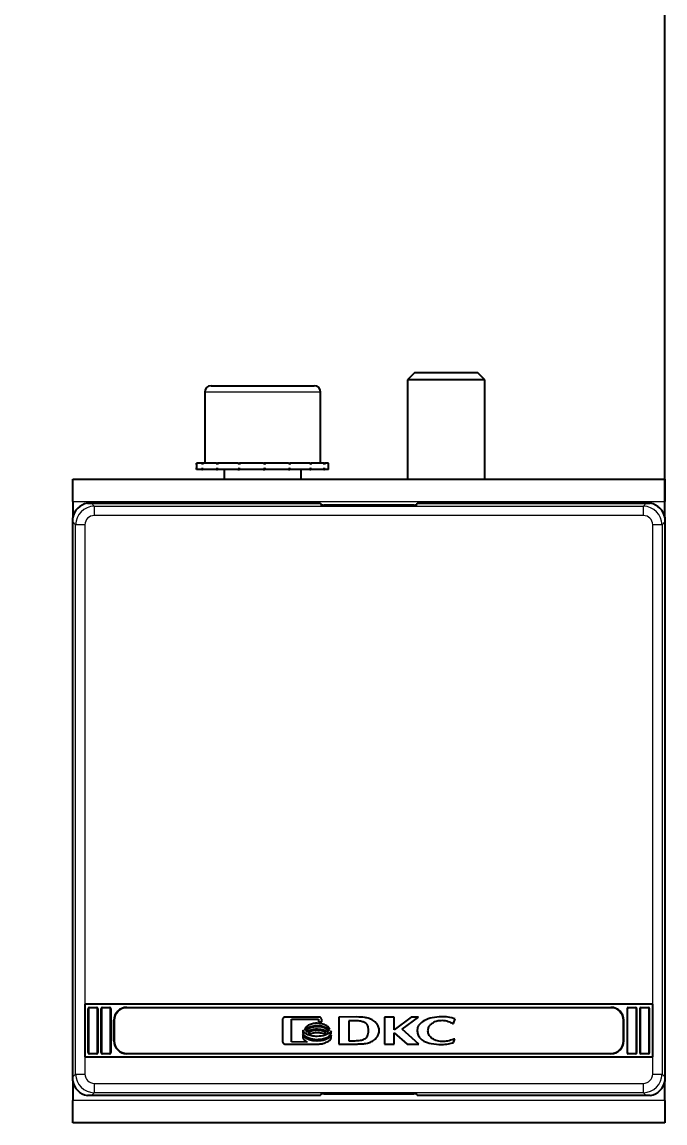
# Model space of a CAD drawing. Header units: millimetres. Extents: x -438 to 1333, y -270 to 576.
# Drawn here: x -109.3 to -9.4, y 194.9 to 365.9 of the extents above; entities that cross this region are included whole.
import ezdxf

# ---------------------------------------------------------------- set-up
doc = ezdxf.new("R2010")
doc.units = ezdxf.units.MM
doc.layers.add('FORMAT', color=7, linetype='Continuous')
doc.styles.add('SLDTEXTSTYLE0', font='TXT', dxfattribs={"width": 0.75})
doc.dimstyles.new('SLDDIMSTYLE0', dxfattribs={"dimtxt": 20, "dimasz": 10, "dimexe": 0, "dimexo": 0.0625, "dimgap": 5, "dimtad": 2, "dimdec": 1, "dimrnd": 1e-09, "dimzin": 12, "dimdsep": 46, "dimtxsty": 'SLDTEXTSTYLE0', "dimsah": 1, "dimcen": 0.09, "dimadec": 0, "dimazin": 3, "dimtfac": 1, "dimtofl": 0, "dimtmove": 0, "dimatfit": 3, "dimfxl": 0, "dimfrac": 2, "dimtolj": 1, "dimtzin": 12, "dimarcsym": 0})

# ---------------------------------------------------------------- blocks, each defined once
blk = doc.blocks.new('_D_3')
at = {"layer": 'FORMAT'}
for p, q in [((-203.42, 288.93), (-203.42, 511.86)), ((-9.42, 288.93), (-9.42, 511.86)), ((-9.42, 510.86), (-203.42, 510.86))]:
    blk.add_line(p, q, dxfattribs=at)
for points in [[(-203.42, 510.86), (-193.42, 509.32), (-193.42, 512.4)], [(-9.42, 510.86), (-19.42, 512.4), (-19.42, 509.32)]]:
    blk.add_solid(points, dxfattribs=at)
at = {"layer": 'FORMAT', "insert": (-128.59, 536.64), "char_height": 20, "attachment_point": 1, "style": 'SLDTEXTSTYLE0'}
blk.add_mtext('194', dxfattribs=at)

msp = doc.modelspace()

# ---------------------------------------------------------------- linework, layer by layer
at = {"color": 7, "linetype": 'Continuous', "lineweight": 25}
for p, q in [((-48.35, 311.45), (-49.42, 310.37)), ((-38.5, 311.45), (-48.35, 311.45)), ((-37.42, 310.37), (-38.5, 311.45)), ((-49.42, 310.37), (-49.42, 294.95)), ((-37.42, 310.37), (-49.42, 310.37)), ((-37.42, 294.95), (-37.42, 310.37)), ((-80.92, 308.45), (-80.92, 297.45)), ((-79.92, 309.45), (-71.48, 309.45)), ((-71.48, 309.45), (-63.92, 309.45)), ((-62.92, 297.45), (-62.92, 308.45)), ((-82.17, 297.45), (-82.17, 296.45)), ((-82.17, 297.45), (-82.17, 297.2)), ((-81.35, 297.45), (-82.17, 297.45)), ((-82.17, 297.45), (-82.17, 297.45)), ((-82.17, 296.45), (-82.17, 296.7)), ((-81.35, 296.45), (-82.17, 296.45)), ((-82.17, 296.45), (-82.17, 296.45)), ((-81.35, 297.45), (-81.25, 297.45)), ((-81.35, 296.45), (-81.25, 296.45)), ((-81.25, 297.45), (-81.25, 297.2)), ((-79.1, 297.45), (-81.25, 297.45)), ((-81.25, 296.45), (-81.25, 296.7)), ((-79.1, 296.45), (-81.25, 296.45)), ((-79.1, 297.45), (-78.92, 297.45)), ((-79.1, 296.45), (-78.92, 296.45)), ((-78.92, 297.45), (-78.92, 297.2)), ((-75.75, 297.45), (-78.92, 297.45)), ((-78.92, 296.45), (-78.92, 296.7)), ((-75.75, 296.45), (-78.92, 296.45)), ((-77.92, 296.45), (-77.92, 294.95)), ((-75.75, 297.45), (-75.52, 297.45)), ((-75.75, 296.45), (-75.52, 296.45)), ((-75.52, 297.45), (-75.52, 297.2)), ((-71.82, 297.45), (-75.52, 297.45)), ((-75.52, 296.45), (-75.52, 296.7)), ((-71.82, 296.45), (-75.52, 296.45)), ((-71.82, 297.45), (-71.66, 297.45)), ((-71.82, 297.45), (-71.74, 297.45)), ((-71.82, 296.45), (-71.66, 296.45)), ((-71.66, 296.45), (-71.57, 296.45)), ((-71.62, 297.45), (-71.57, 297.45)), ((-71.57, 297.45), (-71.57, 297.2)), ((-67.91, 297.45), (-71.57, 297.45)), ((-71.57, 296.45), (-71.57, 296.7)), ((-67.91, 296.45), (-71.57, 296.45)), ((-67.91, 297.45), (-67.68, 297.45)), ((-67.91, 296.45), (-67.68, 296.45)), ((-67.68, 297.45), (-67.68, 297.2)), ((-64.6, 297.45), (-67.68, 297.45)), ((-67.68, 296.45), (-67.68, 296.7)), ((-64.6, 296.45), (-67.68, 296.45)), ((-65.92, 294.95), (-65.92, 296.45)), ((-64.6, 297.45), (-64.43, 297.45)), ((-64.6, 296.45), (-64.43, 296.45)), ((-64.43, 297.45), (-64.43, 297.2)), ((-62.41, 297.45), (-64.43, 297.45)), ((-64.43, 296.45), (-64.43, 296.7)), ((-62.41, 296.45), (-64.43, 296.45)), ((-62.41, 297.45), (-62.32, 297.45)), ((-62.41, 296.45), (-62.32, 296.45)), ((-62.32, 297.45), (-62.32, 297.2)), ((-61.67, 297.45), (-62.32, 297.45)), ((-62.32, 296.45), (-62.32, 296.7)), ((-61.67, 296.45), (-62.32, 296.45)), ((-61.67, 296.45), (-61.67, 297.45)), ((-101.42, 291.45), (-101.42, 294.95)), ((-101.42, 294.95), (-9.42, 294.95)), ((-9.42, 294.95), (-9.42, 291.45)), ((-101.42, 291.45), (-101.42, 288.92)), ((-99.15, 291.2), (-98.52, 291.2)), ((-98.52, 291.2), (-62.92, 291.2)), ((-62.92, 291.2), (-62.92, 291.06)), ((-62.42, 290.93), (-48.42, 290.93)), ((-47.92, 291.06), (-47.92, 291.2)), ((-47.92, 291.2), (-12.32, 291.2)), ((-12.32, 291.2), (-11.7, 291.2)), ((-9.42, 288.92), (-9.42, 291.45)), ((-101.42, 288.3), (-101.42, 288.92)), ((-101.42, 202.1), (-101.42, 288.3)), ((-9.42, 288.92), (-9.42, 288.3)), ((-9.42, 288.3), (-9.42, 202.1)), ((-11.32, 213.4), (-99.52, 213.4)), ((-99.52, 213.4), (-99.52, 205.2)), ((-99.02, 205.9), (-99.02, 212.7)), ((-98.82, 212.9), (-97.72, 212.9)), ((-97.52, 212.7), (-97.52, 205.9)), ((-97.02, 205.9), (-97.02, 212.7)), ((-96.82, 212.9), (-95.72, 212.9)), ((-95.52, 212.7), (-95.52, 205.9)), ((-93.02, 212.9), (-17.82, 212.9)), ((-15.32, 212.7), (-15.32, 205.9)), ((-15.12, 212.9), (-14.02, 212.9)), ((-13.82, 205.9), (-13.82, 212.7)), ((-13.32, 212.7), (-13.32, 205.9)), ((-13.12, 212.9), (-12.02, 212.9)), ((-11.82, 205.9), (-11.82, 212.7)), ((-11.32, 205.2), (-11.32, 213.4)), ((-95.02, 207.7), (-95.02, 210.9)), ((-68.85, 210.96), (-68.85, 207.64)), ((-63.17, 211.4), (-68.41, 211.4)), ((-67.44, 211.07), (-63.26, 211.07)), ((-67.44, 207.53), (-67.44, 211.07)), ((-63.26, 211.07), (-63.26, 210.68)), ((-63.26, 210.68), (-62.74, 210.68)), ((-62.74, 210.68), (-62.74, 210.96)), ((-57.28, 211.42), (-60.1, 211.4)), ((-60.1, 211.4), (-60.1, 207.2)), ((-57.48, 210.83), (-58.52, 210.82)), ((-58.52, 210.82), (-58.52, 207.72)), ((-53, 211.4), (-53, 207.2)), ((-51.51, 211.4), (-53, 211.4)), ((-51.51, 209.43), (-51.51, 211.4)), ((-48.84, 211.4), (-51.51, 209.43)), ((-50.24, 209.54), (-47.71, 211.4)), ((-47.71, 211.4), (-48.84, 211.4)), ((-42.44, 210.38), (-42.25, 210.38)), ((-42.25, 210.38), (-41.99, 211.1)), ((-15.82, 207.7), (-15.82, 210.9)), ((-65.7, 209.38), (-65.7, 208.93)), ((-65.7, 208.67), (-65.7, 208.2)), ((-61.25, 208.83), (-61.25, 209.28)), ((-51.49, 208.96), (-49.48, 207.2)), ((-51.49, 207.2), (-51.49, 208.96)), ((-47.65, 207.2), (-50.24, 209.54)), ((-68.41, 207.2), (-63.17, 207.2)), ((-64.98, 207.52), (-67.44, 207.53)), ((-61.25, 208.1), (-61.25, 208.57)), ((-60.1, 207.2), (-57.42, 207.21)), ((-58.52, 207.72), (-57.57, 207.73)), ((-57.42, 207.21), (-57.41, 207.21)), ((-57.41, 207.21), (-57.39, 207.21)), ((-53, 207.2), (-51.49, 207.2)), ((-49.48, 207.2), (-47.65, 207.2)), ((-42.26, 207.43), (-42.07, 207.97)), ((-42.07, 207.97), (-42.23, 207.97)), ((-99.52, 205.2), (-11.32, 205.2)), ((-97.72, 205.7), (-98.82, 205.7)), ((-95.72, 205.7), (-96.82, 205.7)), ((-17.82, 205.7), (-93.02, 205.7)), ((-14.02, 205.7), (-15.12, 205.7)), ((-12.02, 205.7), (-13.12, 205.7)), ((-101.42, 201.47), (-101.42, 202.1)), ((-9.42, 202.1), (-9.42, 201.47)), ((-101.42, 201.47), (-101.42, 198.45)), ((-9.42, 198.45), (-9.42, 201.47)), ((-101.42, 194.95), (-101.42, 198.45)), ((-98.52, 199.2), (-99.15, 199.2)), ((-62.92, 199.2), (-98.52, 199.2)), ((-62.92, 199.2), (-62.92, 199.33)), ((-62.42, 199.47), (-48.42, 199.47)), ((-47.92, 199.33), (-47.92, 199.2)), ((-12.32, 199.2), (-47.92, 199.2)), ((-11.7, 199.2), (-12.32, 199.2)), ((-9.42, 198.45), (-9.42, 194.95)), ((-9.42, 194.95), (-101.42, 194.95))]:
    msp.add_line(p, q, dxfattribs=at)
at = {"color": 8, "linetype": 'Continuous', "lineweight": 18}
for p, q in [((-71.43, 308.45), (-80.92, 308.45)), ((-62.92, 308.45), (-71.43, 308.45)), ((-101.42, 291.45), (-9.42, 291.45)), ((-98.52, 291.2), (-98.07, 290.74)), ((-98.07, 290.74), (-98.07, 289.3)), ((-98.07, 290.74), (-12.77, 290.74)), ((-12.77, 290.74), (-12.32, 291.2)), ((-12.77, 289.3), (-12.77, 290.74)), ((-12.77, 289.3), (-98.07, 289.3)), ((-100.97, 287.85), (-101.42, 288.3)), ((-99.52, 287.85), (-100.97, 287.85)), ((-100.97, 202.55), (-100.97, 287.85)), ((-99.52, 287.85), (-99.52, 213.4)), ((-11.32, 213.4), (-11.32, 287.85)), ((-9.87, 287.85), (-11.32, 287.85)), ((-9.42, 288.3), (-9.87, 287.85)), ((-9.87, 287.85), (-9.87, 202.55)), ((-99.02, 212.7), (-98.92, 212.7)), ((-99.02, 205.9), (-99.02, 212.7)), ((-99.02, 212.7), (-99.02, 212.7)), ((-98.92, 212.7), (-98.92, 205.9)), ((-98.82, 212.8), (-98.82, 212.9)), ((-98.82, 212.9), (-97.72, 212.9)), ((-98.82, 212.9), (-98.82, 212.9)), ((-97.72, 212.8), (-98.82, 212.8)), ((-97.72, 212.8), (-97.72, 212.9)), ((-97.72, 212.9), (-97.72, 212.9)), ((-97.62, 205.9), (-97.62, 212.7)), ((-97.62, 212.7), (-97.52, 212.7)), ((-97.52, 212.7), (-97.52, 205.9)), ((-97.52, 212.7), (-97.52, 212.7)), ((-97.02, 212.7), (-96.92, 212.7)), ((-97.02, 205.9), (-97.02, 212.7)), ((-97.02, 212.7), (-97.02, 212.7)), ((-96.92, 212.7), (-96.92, 205.9)), ((-96.82, 212.8), (-96.82, 212.9)), ((-96.82, 212.9), (-95.72, 212.9)), ((-96.82, 212.9), (-96.82, 212.9)), ((-95.72, 212.8), (-96.82, 212.8)), ((-95.72, 212.8), (-95.72, 212.9)), ((-95.72, 212.9), (-95.72, 212.9)), ((-95.62, 205.9), (-95.62, 212.7)), ((-95.62, 212.7), (-95.52, 212.7)), ((-95.52, 212.7), (-95.52, 205.9)), ((-95.52, 212.7), (-95.52, 212.7)), ((-93.02, 212.9), (-17.82, 212.9)), ((-93.02, 212.8), (-93.02, 212.9)), ((-93.02, 212.9), (-93.02, 212.9)), ((-17.82, 212.8), (-93.02, 212.8)), ((-17.82, 212.9), (-17.82, 212.8)), ((-17.82, 212.9), (-17.82, 212.9)), ((-15.32, 212.7), (-15.22, 212.7)), ((-15.32, 205.9), (-15.32, 212.7)), ((-15.32, 212.7), (-15.32, 212.7)), ((-15.22, 212.7), (-15.22, 205.9)), ((-15.12, 212.9), (-14.02, 212.9)), ((-15.12, 212.9), (-15.12, 212.8)), ((-15.12, 212.9), (-15.12, 212.9)), ((-14.02, 212.8), (-15.12, 212.8)), ((-14.02, 212.9), (-14.02, 212.8)), ((-14.02, 212.9), (-14.02, 212.9)), ((-13.92, 205.9), (-13.92, 212.7)), ((-13.92, 212.7), (-13.82, 212.7)), ((-13.82, 212.7), (-13.82, 205.9)), ((-13.82, 212.7), (-13.82, 212.7)), ((-13.32, 205.9), (-13.32, 212.7)), ((-13.22, 212.7), (-13.32, 212.7)), ((-13.32, 212.7), (-13.32, 212.7)), ((-13.22, 212.7), (-13.22, 205.9)), ((-13.12, 212.8), (-13.12, 212.9)), ((-13.12, 212.9), (-12.02, 212.9)), ((-13.12, 212.9), (-13.12, 212.9)), ((-12.02, 212.8), (-13.12, 212.8)), ((-12.02, 212.8), (-12.02, 212.9)), ((-12.02, 212.9), (-12.02, 212.9)), ((-11.92, 205.9), (-11.92, 212.7)), ((-11.82, 212.7), (-11.92, 212.7)), ((-11.82, 212.7), (-11.82, 205.9)), ((-11.82, 212.7), (-11.82, 212.7)), ((-95.02, 207.7), (-95.02, 210.9)), ((-94.92, 210.9), (-95.02, 210.9)), ((-95.02, 210.9), (-95.02, 210.9)), ((-94.92, 210.9), (-94.92, 207.7)), ((-15.92, 207.7), (-15.92, 210.9)), ((-15.82, 210.9), (-15.92, 210.9)), ((-15.82, 210.9), (-15.82, 207.7)), ((-15.82, 210.9), (-15.82, 210.9)), ((-94.92, 207.7), (-95.02, 207.7)), ((-95.02, 207.7), (-95.02, 207.7)), ((-15.82, 207.7), (-15.92, 207.7)), ((-15.82, 207.7), (-15.82, 207.7)), ((-99.52, 205.2), (-99.52, 202.55)), ((-99.02, 205.9), (-98.92, 205.9)), ((-99.02, 205.9), (-99.02, 205.9)), ((-98.82, 205.8), (-97.72, 205.8)), ((-98.82, 205.7), (-98.82, 205.8)), ((-97.72, 205.7), (-98.82, 205.7)), ((-98.82, 205.7), (-98.82, 205.7)), ((-97.72, 205.7), (-97.72, 205.8)), ((-97.72, 205.7), (-97.72, 205.7)), ((-97.62, 205.9), (-97.52, 205.9)), ((-97.52, 205.9), (-97.52, 205.9)), ((-97.02, 205.9), (-96.92, 205.9)), ((-97.02, 205.9), (-97.02, 205.9)), ((-96.82, 205.8), (-95.72, 205.8)), ((-96.82, 205.7), (-96.82, 205.8)), ((-95.72, 205.7), (-96.82, 205.7)), ((-96.82, 205.7), (-96.82, 205.7)), ((-95.72, 205.7), (-95.72, 205.8)), ((-95.72, 205.7), (-95.72, 205.7)), ((-95.62, 205.9), (-95.52, 205.9)), ((-95.52, 205.9), (-95.52, 205.9)), ((-93.02, 205.8), (-17.82, 205.8)), ((-93.02, 205.8), (-93.02, 205.7)), ((-17.82, 205.7), (-93.02, 205.7)), ((-93.02, 205.7), (-93.02, 205.7)), ((-17.82, 205.7), (-17.82, 205.8)), ((-17.82, 205.7), (-17.82, 205.7)), ((-15.32, 205.9), (-15.22, 205.9)), ((-15.32, 205.9), (-15.32, 205.9)), ((-15.12, 205.8), (-14.02, 205.8)), ((-15.12, 205.8), (-15.12, 205.7)), ((-14.02, 205.7), (-15.12, 205.7)), ((-15.12, 205.7), (-15.12, 205.7)), ((-14.02, 205.8), (-14.02, 205.7)), ((-14.02, 205.7), (-14.02, 205.7)), ((-13.92, 205.9), (-13.82, 205.9)), ((-13.82, 205.9), (-13.82, 205.9)), ((-13.22, 205.9), (-13.32, 205.9)), ((-13.32, 205.9), (-13.32, 205.9)), ((-13.12, 205.8), (-12.02, 205.8)), ((-13.12, 205.7), (-13.12, 205.8)), ((-12.02, 205.7), (-13.12, 205.7)), ((-13.12, 205.7), (-13.12, 205.7)), ((-12.02, 205.7), (-12.02, 205.8)), ((-12.02, 205.7), (-12.02, 205.7)), ((-11.82, 205.9), (-11.92, 205.9)), ((-11.82, 205.9), (-11.82, 205.9)), ((-11.32, 202.55), (-11.32, 205.2)), ((-101.42, 202.1), (-100.97, 202.55)), ((-100.97, 202.55), (-99.52, 202.55)), ((-11.32, 202.55), (-9.87, 202.55)), ((-9.87, 202.55), (-9.42, 202.1)), ((-98.07, 201.1), (-12.77, 201.1)), ((-98.07, 201.1), (-98.07, 199.65)), ((-12.77, 199.65), (-12.77, 201.1)), ((-9.42, 198.45), (-101.42, 198.45)), ((-98.07, 199.65), (-98.52, 199.2)), ((-12.77, 199.65), (-98.07, 199.65)), ((-12.32, 199.2), (-12.77, 199.65))]:
    msp.add_line(p, q, dxfattribs=at)
at = {"color": 7, "linetype": 'Continuous', "lineweight": 25}
for centre, radius, start, end in [((-79.92, 308.45), 1, 90, 180), ((-63.92, 308.45), 1, 0, 90), ((-98.82, 212.7), 0.2, 90, 180), ((-97.72, 212.7), 0.2, 0, 90), ((-96.82, 212.7), 0.2, 90, 180), ((-95.72, 212.7), 0.2, 0, 90), ((-93.02, 210.9), 2, 90, 180), ((-17.82, 210.9), 2, 0, 90), ((-15.12, 212.7), 0.2, 90, 180), ((-14.02, 212.7), 0.2, 0, 90), ((-13.12, 212.7), 0.2, 90, 180), ((-12.02, 212.7), 0.2, 0, 90), ((-93.02, 207.7), 2, 180, 270), ((-17.82, 207.7), 2, 270, 0), ((-98.82, 205.9), 0.2, 180, 270), ((-97.72, 205.9), 0.2, 270, 0), ((-96.82, 205.9), 0.2, 180, 270), ((-95.72, 205.9), 0.2, 270, 0), ((-15.12, 205.9), 0.2, 180, 270), ((-14.02, 205.9), 0.2, 270, 0), ((-13.12, 205.9), 0.2, 180, 270), ((-12.02, 205.9), 0.2, 270, 0)]:
    msp.add_arc(centre, radius, start, end, dxfattribs=at)
at = {"color": 8, "linetype": 'Continuous', "lineweight": 18}
for centre, radius, start, end in [((-98.82, 212.7), 0.198, 90, 180), ((-98.82, 212.7), 0.0982, 90, 180), ((-97.72, 212.7), 0.198, 0, 90), ((-97.72, 212.7), 0.0982, 0, 90), ((-96.82, 212.7), 0.198, 90, 180), ((-96.82, 212.7), 0.0982, 90, 180), ((-95.72, 212.7), 0.198, 0, 90), ((-95.72, 212.7), 0.0982, 0, 90), ((-93.02, 210.9), 2, 90, 180), ((-93.02, 210.9), 1.9, 90, 180), ((-17.82, 210.9), 2, 0, 90), ((-17.82, 210.9), 1.9, 0, 90), ((-15.12, 212.7), 0.198, 90, 180), ((-15.12, 212.7), 0.0982, 90, 180), ((-14.02, 212.7), 0.198, 0, 90), ((-14.02, 212.7), 0.0982, 0, 90), ((-13.12, 212.7), 0.198, 90, 180), ((-13.12, 212.7), 0.0982, 90, 180), ((-12.02, 212.7), 0.198, 0, 90), ((-12.02, 212.7), 0.0982, 0, 90), ((-93.02, 207.7), 2, 180, 270), ((-93.02, 207.7), 1.9, 180, 270), ((-17.82, 207.7), 1.9, 270, 0), ((-17.82, 207.7), 2, 270, 0), ((-98.82, 205.9), 0.198, 180, 270), ((-98.82, 205.9), 0.0982, 180, 270), ((-97.72, 205.9), 0.0982, 270, 0), ((-97.72, 205.9), 0.198, 270, 0), ((-96.82, 205.9), 0.198, 180, 270), ((-96.82, 205.9), 0.0982, 180, 270), ((-95.72, 205.9), 0.0982, 270, 0), ((-95.72, 205.9), 0.198, 270, 0), ((-15.12, 205.9), 0.198, 180, 270), ((-15.12, 205.9), 0.0982, 180, 270), ((-14.02, 205.9), 0.0982, 270, 0), ((-14.02, 205.9), 0.198, 270, 0), ((-13.12, 205.9), 0.198, 180, 270), ((-13.12, 205.9), 0.0982, 180, 270), ((-12.02, 205.9), 0.0982, 270, 0), ((-12.02, 205.9), 0.198, 270, 0)]:
    msp.add_arc(centre, radius, start, end, dxfattribs=at)
at = {"color": 7, "linetype": 'Continuous', "lineweight": 25}
for centre, major_axis, ratio, start_param, end_param in [((-98.37, 288.15), (2.27, -2.27), 0.935113, 2.575748, 3.707437), ((-62.42, 291.06), (0.5, 0), 0.267949, 3.141593, 4.712389), ((-48.42, 291.06), (0.5, 0), 0.267949, 4.712389, 6.283185), ((-12.47, 288.15), (-2.27, -2.27), 0.935113, 2.575748, 3.707437), ((-98.37, 202.25), (2.27, 2.27), 0.935113, 2.575748, 3.707437), ((-12.47, 202.25), (-2.27, 2.27), 0.935113, 2.575748, 3.707437), ((-62.42, 199.33), (0.5, 0), 0.267949, 1.570796, 3.141593), ((-48.42, 199.33), (0.5, 0), 0.267949, 0, 1.570796)]:
    msp.add_ellipse(centre, major_axis=major_axis, ratio=ratio, start_param=start_param, end_param=end_param, dxfattribs=at)
at = {"color": 8, "linetype": 'Continuous', "lineweight": 18}
for centre, major_axis, ratio, start_param, end_param in [((-97.97, 287.74), (2.13, -2.13), 0.997754, 2.389713, 3.893472), ((-12.88, 287.74), (2.13, 2.13), 0.997754, 5.531306, 7.035065), ((-97.97, 287.74), (1.13, -1.13), 0.935113, 2.389713, 3.893472), ((-12.88, 287.74), (-1.13, -1.13), 0.935113, 2.389713, 3.893472), ((-97.97, 202.65), (2.13, 2.13), 0.997754, 2.389713, 3.893472), ((-97.97, 202.65), (1.13, 1.13), 0.935113, 2.389713, 3.893472), ((-12.88, 202.65), (-1.13, 1.13), 0.935113, 2.389713, 3.893472), ((-12.88, 202.65), (-2.13, 2.13), 0.997754, 2.389713, 3.893472)]:
    msp.add_ellipse(centre, major_axis=major_axis, ratio=ratio, start_param=start_param, end_param=end_param, dxfattribs=at)
at = {"color": 7, "linetype": 'Continuous', "lineweight": 25}
for points, knots in [([(-82.17, 297.2), (-82.17, 297.24), (-82.17, 297.3), (-82.17, 297.38), (-82.17, 297.43), (-82.17, 297.45)], [0, 0, 0, 0, 0.499981, 0.749988, 1, 1, 1, 1]), ([(-82.17, 296.45), (-82.17, 296.47), (-82.17, 296.51), (-82.17, 296.59), (-82.17, 296.66), (-82.17, 296.7)], [0, 0, 0, 0, 0.25014, 0.50028, 1, 1, 1, 1]), ([(-81.25, 297.2), (-81.27, 297.24), (-81.3, 297.3), (-81.33, 297.38), (-81.34, 297.43), (-81.35, 297.45)], [0, 0, 0, 0, 0.499981, 0.749988, 1, 1, 1, 1]), ([(-81.35, 296.45), (-81.34, 296.47), (-81.33, 296.51), (-81.3, 296.59), (-81.27, 296.66), (-81.25, 296.7)], [0, 0, 0, 0, 0.25014, 0.50028, 1, 1, 1, 1]), ([(-78.92, 297.2), (-78.95, 297.24), (-78.99, 297.3), (-79.05, 297.38), (-79.08, 297.43), (-79.1, 297.45)], [0, 0, 0, 0, 0.499981, 0.749988, 1, 1, 1, 1]), ([(-79.1, 296.45), (-79.08, 296.47), (-79.05, 296.51), (-78.99, 296.59), (-78.95, 296.66), (-78.92, 296.7)], [0, 0, 0, 0, 0.25014, 0.50028, 1, 1, 1, 1]), ([(-75.52, 297.2), (-75.56, 297.24), (-75.62, 297.3), (-75.69, 297.38), (-75.73, 297.43), (-75.75, 297.45)], [0, 0, 0, 0, 0.499981, 0.749988, 1, 1, 1, 1]), ([(-75.75, 296.45), (-75.73, 296.47), (-75.69, 296.51), (-75.62, 296.59), (-75.56, 296.66), (-75.52, 296.7)], [0, 0, 0, 0, 0.25014, 0.50028, 1, 1, 1, 1]), ([(-71.57, 297.2), (-71.61, 297.24), (-71.68, 297.3), (-71.76, 297.38), (-71.8, 297.43), (-71.82, 297.45)], [0, 0, 0, 0, 0.499981, 0.749988, 1, 1, 1, 1]), ([(-71.82, 296.45), (-71.8, 296.47), (-71.76, 296.51), (-71.68, 296.59), (-71.61, 296.66), (-71.57, 296.7)], [0, 0, 0, 0, 0.25014, 0.50028, 1, 1, 1, 1]), ([(-71.57, 297.2), (-71.59, 297.27), (-71.62, 297.4), (-71.65, 297.43), (-71.66, 297.45)], [0, 0, 0, 0, 0.561794, 1, 1, 1, 1]), ([(-71.57, 296.7), (-71.59, 296.62), (-71.62, 296.49), (-71.65, 296.46), (-71.66, 296.45)], [0, 0, 0, 0, 0.5617942, 1, 1, 1, 1]), ([(-67.68, 297.2), (-67.72, 297.24), (-67.77, 297.3), (-67.85, 297.38), (-67.89, 297.43), (-67.91, 297.45)], [0, 0, 0, 0, 0.499981, 0.749988, 1, 1, 1, 1]), ([(-67.91, 296.45), (-67.89, 296.47), (-67.85, 296.51), (-67.77, 296.59), (-67.72, 296.66), (-67.68, 296.7)], [0, 0, 0, 0, 0.25014, 0.50028, 1, 1, 1, 1]), ([(-64.43, 297.2), (-64.46, 297.24), (-64.5, 297.3), (-64.56, 297.38), (-64.59, 297.43), (-64.6, 297.45)], [0, 0, 0, 0, 0.4999808, 0.7499881, 1, 1, 1, 1]), ([(-64.6, 296.45), (-64.59, 296.47), (-64.56, 296.51), (-64.5, 296.59), (-64.46, 296.66), (-64.43, 296.7)], [0, 0, 0, 0, 0.25014, 0.50028, 1, 1, 1, 1]), ([(-62.32, 297.2), (-62.34, 297.24), (-62.36, 297.3), (-62.39, 297.38), (-62.41, 297.43), (-62.41, 297.45)], [0, 0, 0, 0, 0.4999808, 0.7499881, 1, 1, 1, 1]), ([(-62.41, 296.45), (-62.41, 296.47), (-62.39, 296.51), (-62.36, 296.59), (-62.34, 296.66), (-62.32, 296.7)], [0, 0, 0, 0, 0.2501401, 0.5002802, 1, 1, 1, 1]), ([(-68.41, 211.4), (-68.48, 211.39), (-68.61, 211.37), (-68.75, 211.26), (-68.83, 211.11), (-68.84, 211.01), (-68.85, 210.96)], [0, 0, 0, 0, 0.281303, 0.555629, 0.773878, 1, 1, 1, 1]), ([(-63.45, 210.45), (-63.7, 210.43), (-64.17, 210.4), (-64.75, 210.17), (-65.17, 209.88), (-65.32, 209.63), (-65.39, 209.51)], [0, 0, 0, 0, 0.32886, 0.621368, 0.822445, 1, 1, 1, 1]), ([(-61.5, 209.48), (-61.55, 209.58), (-61.66, 209.8), (-61.96, 210.04), (-62.53, 210.36), (-63.06, 210.41), (-63.45, 210.45)], [0, 0, 0, 0, 0.149079, 0.314363, 0.498773, 1, 1, 1, 1]), ([(-62.74, 210.96), (-62.74, 211.02), (-62.76, 211.15), (-62.88, 211.3), (-63.02, 211.38), (-63.12, 211.39), (-63.17, 211.4)], [0, 0, 0, 0, 0.285248, 0.560563, 0.777151, 1, 1, 1, 1]), ([(-56.83, 210.78), (-56.96, 210.79), (-57.18, 210.82), (-57.39, 210.83), (-57.48, 210.83)], [0, 0, 0, 0, 0.586635, 1, 1, 1, 1]), ([(-54.91, 210.98), (-55.07, 211.05), (-55.43, 211.22), (-56.23, 211.38), (-56.86, 211.4), (-57.28, 211.42)], [0, 0, 0, 0, 0.216742, 0.489643, 1, 1, 1, 1]), ([(-55.48, 209.3), (-55.49, 209.44), (-55.49, 209.68), (-55.56, 210), (-55.69, 210.26), (-55.92, 210.5), (-56.32, 210.67), (-56.65, 210.74), (-56.83, 210.78)], [0, 0, 0, 0, 0.1768081, 0.3192306, 0.4393795, 0.5523951, 0.7492045, 1, 1, 1, 1]), ([(-55.64, 207.35), (-55.42, 207.42), (-55, 207.55), (-54.47, 207.91), (-54.07, 208.36), (-53.83, 208.88), (-53.78, 209.45), (-53.94, 210.02), (-54.32, 210.57), (-54.7, 210.84), (-54.91, 210.98)], [0, 0, 0, 0, 0.138091, 0.265455, 0.384013, 0.496103, 0.605759, 0.71979, 0.847662, 1, 1, 1, 1]), ([(-44.1, 211.45), (-44.6, 211.42), (-45.53, 211.37), (-46.76, 210.93), (-47.52, 210.36), (-47.87, 209.79), (-47.9, 209.5), (-47.92, 209.35)], [0, 0, 0, 0, 0.315674, 0.58952, 0.813199, 0.909026, 1, 1, 1, 1]), ([(-46.24, 209.25), (-46.22, 209.42), (-46.18, 209.76), (-45.88, 210.2), (-45.43, 210.57), (-44.81, 210.85), (-44.32, 210.88), (-44.07, 210.9)], [0, 0, 0, 0, 0.1654149, 0.3347375, 0.5160143, 0.747902, 1, 1, 1, 1]), ([(-41.99, 211.1), (-42.36, 211.21), (-43.05, 211.42), (-43.77, 211.44), (-44.1, 211.45)], [0, 0, 0, 0, 0.5368, 1, 1, 1, 1]), ([(-44.07, 210.9), (-43.73, 210.87), (-43.14, 210.82), (-42.65, 210.51), (-42.44, 210.38)], [0, 0, 0, 0, 0.579608, 1, 1, 1, 1]), ([(-63.45, 208.38), (-63.74, 208.4), (-64.3, 208.43), (-64.98, 208.67), (-65.47, 208.98), (-65.63, 209.26), (-65.7, 209.38)], [0, 0, 0, 0, 0.341641, 0.638783, 0.834973, 1, 1, 1, 1]), ([(-65.7, 208.93), (-65.64, 208.83), (-65.52, 208.6), (-65.18, 208.34), (-64.51, 208.02), (-63.9, 207.97), (-63.45, 207.93)], [0, 0, 0, 0, 0.13872, 0.298957, 0.48357, 1, 1, 1, 1]), ([(-63.45, 207.67), (-63.74, 207.69), (-64.3, 207.72), (-64.98, 207.96), (-65.47, 208.27), (-65.63, 208.54), (-65.7, 208.67)], [0, 0, 0, 0, 0.34171, 0.638876, 0.835038, 1, 1, 1, 1]), ([(-65.39, 209.51), (-65.37, 209.48), (-65.35, 209.42), (-65.31, 209.36), (-65.29, 209.34)], [0, 0, 0, 0, 0.556647, 1, 1, 1, 1]), ([(-65.29, 209.34), (-65.19, 209.46), (-64.95, 209.72), (-64.32, 210.03), (-63.79, 210.07), (-63.45, 210.1)], [0, 0, 0, 0, 0.235625, 0.507433, 1, 1, 1, 1]), ([(-63.45, 209.9), (-63.84, 209.86), (-64.37, 209.81), (-64.95, 209.5), (-65.13, 209.32), (-65.22, 209.24)], [0, 0, 0, 0, 0.607099, 0.813781, 1, 1, 1, 1]), ([(-65.22, 209.24), (-65.19, 209.21), (-65.13, 209.15), (-65.06, 209.1), (-65.03, 209.07)], [0, 0, 0, 0, 0.548878, 1, 1, 1, 1]), ([(-65.03, 209.07), (-64.78, 209.23), (-64.29, 209.52), (-63.72, 209.55), (-63.45, 209.56)], [0, 0, 0, 0, 0.521089, 1, 1, 1, 1]), ([(-63.45, 209.34), (-63.75, 209.33), (-64.25, 209.29), (-64.69, 209.07), (-64.87, 208.97)], [0, 0, 0, 0, 0.591571, 1, 1, 1, 1]), ([(-64.87, 208.97), (-64.81, 208.94), (-64.69, 208.88), (-64.56, 208.84), (-64.5, 208.82)], [0, 0, 0, 0, 0.5418477, 1, 1, 1, 1]), ([(-64.5, 208.82), (-64.31, 208.88), (-63.97, 208.98), (-63.61, 209), (-63.45, 209)], [0, 0, 0, 0, 0.540329, 1, 1, 1, 1]), ([(-63.45, 210.1), (-63.22, 210.09), (-62.8, 210.07), (-62.26, 209.88), (-61.84, 209.63), (-61.67, 209.42), (-61.59, 209.32)], [0, 0, 0, 0, 0.322978, 0.614423, 0.818337, 1, 1, 1, 1]), ([(-61.68, 209.23), (-61.79, 209.34), (-62.03, 209.57), (-62.64, 209.83), (-63.13, 209.88), (-63.45, 209.9)], [0, 0, 0, 0, 0.239541, 0.512395, 1, 1, 1, 1]), ([(-63.45, 209.56), (-63.11, 209.54), (-62.54, 209.5), (-62.06, 209.2), (-61.86, 209.07)], [0, 0, 0, 0, 0.598426, 1, 1, 1, 1]), ([(-62.03, 208.97), (-62.27, 209.09), (-62.72, 209.31), (-63.21, 209.33), (-63.45, 209.34)], [0, 0, 0, 0, 0.528395, 1, 1, 1, 1]), ([(-61.25, 209.28), (-61.31, 209.18), (-61.46, 208.98), (-61.8, 208.75), (-62.45, 208.46), (-63.03, 208.41), (-63.45, 208.38)], [0, 0, 0, 0, 0.141525, 0.304329, 0.489562, 1, 1, 1, 1]), ([(-63.45, 209), (-63.24, 208.99), (-62.89, 208.98), (-62.55, 208.87), (-62.41, 208.82)], [0, 0, 0, 0, 0.579402, 1, 1, 1, 1]), ([(-63.45, 207.93), (-63.17, 207.95), (-62.65, 207.98), (-61.99, 208.19), (-61.51, 208.47), (-61.33, 208.72), (-61.25, 208.83)], [0, 0, 0, 0, 0.33644, 0.632575, 0.831337, 1, 1, 1, 1]), ([(-62.41, 208.82), (-62.33, 208.84), (-62.2, 208.89), (-62.08, 208.95), (-62.03, 208.97)], [0, 0, 0, 0, 0.5753959, 1, 1, 1, 1]), ([(-61.86, 209.07), (-61.83, 209.1), (-61.76, 209.15), (-61.7, 209.21), (-61.68, 209.23)], [0, 0, 0, 0, 0.569699, 1, 1, 1, 1]), ([(-61.59, 209.32), (-61.57, 209.35), (-61.54, 209.4), (-61.51, 209.45), (-61.5, 209.48)], [0, 0, 0, 0, 0.564632, 1, 1, 1, 1]), ([(-57.57, 207.73), (-57.3, 207.74), (-56.79, 207.75), (-56.17, 207.9), (-55.81, 208.18), (-55.62, 208.47), (-55.5, 208.85), (-55.49, 209.14), (-55.48, 209.3)], [0, 0, 0, 0, 0.2746758, 0.503042, 0.6073811, 0.7165791, 0.8434118, 1, 1, 1, 1]), ([(-47.92, 209.35), (-47.9, 209.14), (-47.86, 208.7), (-47.49, 208.09), (-46.77, 207.56), (-45.61, 207.2), (-44.66, 207.16), (-44.12, 207.14)], [0, 0, 0, 0, 0.130532, 0.266031, 0.423997, 0.666819, 1, 1, 1, 1]), ([(-44.07, 207.6), (-44.39, 207.63), (-44.99, 207.69), (-45.71, 208.11), (-46.16, 208.65), (-46.22, 209.05), (-46.24, 209.25)], [0, 0, 0, 0, 0.317455, 0.60205, 0.80504, 1, 1, 1, 1]), ([(-68.85, 207.64), (-68.84, 207.57), (-68.82, 207.44), (-68.71, 207.3), (-68.57, 207.21), (-68.47, 207.2), (-68.41, 207.2)], [0, 0, 0, 0, 0.285197, 0.560428, 0.777044, 1, 1, 1, 1]), ([(-65.7, 208.2), (-65.66, 208.13), (-65.59, 207.97), (-65.34, 207.73), (-65.12, 207.6), (-64.98, 207.52)], [0, 0, 0, 0, 0.244932, 0.514807, 1, 1, 1, 1]), ([(-61.25, 208.57), (-61.31, 208.47), (-61.46, 208.26), (-61.8, 208.04), (-62.45, 207.74), (-63.03, 207.7), (-63.45, 207.67)], [0, 0, 0, 0, 0.141571, 0.304387, 0.489612, 1, 1, 1, 1]), ([(-63.17, 207.2), (-62.96, 207.22), (-62.52, 207.27), (-61.97, 207.51), (-61.51, 207.77), (-61.33, 208), (-61.25, 208.1)], [0, 0, 0, 0, 0.289383, 0.600301, 0.822929, 1, 1, 1, 1]), ([(-57.39, 207.21), (-57.28, 207.21), (-57.06, 207.22), (-56.84, 207.23), (-56.72, 207.23)], [0, 0, 0, 0, 0.486421, 1, 1, 1, 1]), ([(-56.72, 207.23), (-56.52, 207.24), (-56.16, 207.26), (-55.8, 207.32), (-55.64, 207.35)], [0, 0, 0, 0, 0.55183, 1, 1, 1, 1]), ([(-44.12, 207.14), (-43.75, 207.16), (-43.12, 207.18), (-42.52, 207.36), (-42.26, 207.43)], [0, 0, 0, 0, 0.577653, 1, 1, 1, 1]), ([(-42.23, 207.97), (-42.55, 207.85), (-43.15, 207.63), (-43.78, 207.61), (-44.07, 207.6)], [0, 0, 0, 0, 0.5476433, 1, 1, 1, 1])]:
    msp.add_open_spline(points, degree=3, knots=knots, dxfattribs=at)

# ---------------------------------------------------------------- dimensions: what is measured, and where the dimension line sits
at = {"layer": 'FORMAT'}
dim = msp.add_linear_dim(base=(-203.42, 510.86), p1=(-9.42, 288.92), p2=(-203.42, 288.92), dimstyle='SLDDIMSTYLE0', dxfattribs=at)
dim.commit()
dim.dimension.update_dxf_attribs({"geometry": '_D_3', "text_midpoint": (-106.42, 510.86), "dimtype": 160})

doc.saveas('drawing.dxf')
